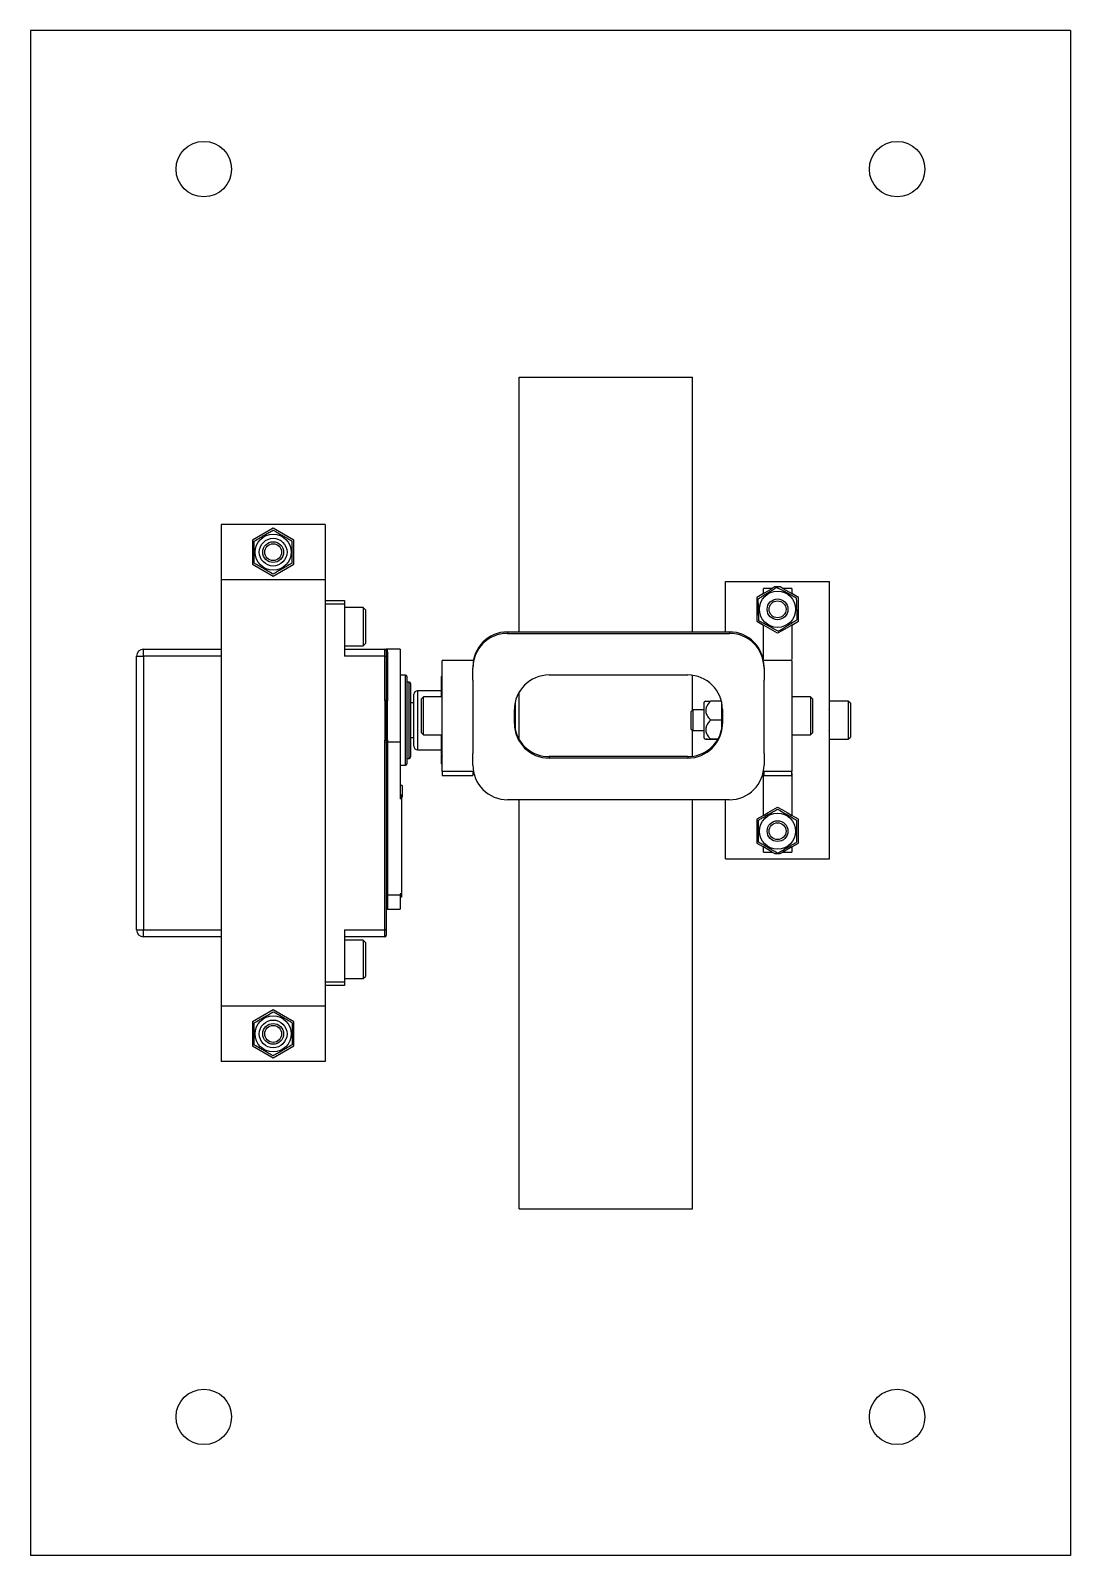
# Model space of a CAD drawing. Header units: millimetres. Extents: x 101 to 251, y 29 to 249.
import ezdxf

# ---------------------------------------------------------------- set-up
doc = ezdxf.new("R2010")
doc.units = ezdxf.units.MM

msp = doc.modelspace()

# ---------------------------------------------------------------- linework, layer by layer
at = {"color": 7, "linetype": 'Continuous', "lineweight": 25}
for p, q in [((100.77, 249.14), (100.77, 29.14)), ((250.77, 249.14), (100.77, 249.14)), ((250.77, 249.14), (250.77, 29.14)), ((171.27, 199.14), (196.27, 199.14)), ((171.27, 162.38), (171.27, 199.14)), ((196.27, 162.38), (196.27, 199.14)), ((143.27, 177.89), (128.27, 177.89)), ((128.27, 177.89), (128.27, 169.89)), ((135.77, 177.36), (132.77, 175.62)), ((138.77, 175.62), (135.77, 177.36)), ((143.27, 177.89), (143.27, 169.89)), ((132.77, 175.62), (132.77, 172.16)), ((138.77, 172.16), (138.77, 175.62)), ((132.77, 172.16), (135.77, 170.43)), ((135.77, 170.43), (138.77, 172.16)), ((128.27, 169.89), (128.27, 108.39)), ((143.27, 169.89), (128.27, 169.89)), ((143.27, 169.89), (143.27, 108.39)), ((201.02, 169.64), (216.02, 169.64)), ((206.47, 167.92), (205.52, 167.37)), ((207.75, 168.66), (206.47, 168.66)), ((206.47, 167.92), (206.47, 168.66)), ((206.47, 167.92), (207.75, 168.66)), ((208.13, 168.88), (207.75, 168.66)), ((208.91, 168.88), (208.13, 168.88)), ((209.29, 168.66), (208.91, 168.88)), ((210.57, 168.66), (209.29, 168.66)), ((209.29, 168.66), (210.57, 167.92)), ((210.57, 168.66), (210.57, 167.92)), ((211.52, 167.37), (210.57, 167.92)), ((143.27, 166.89), (146.07, 166.89)), ((146.07, 166.39), (143.27, 166.39)), ((146.07, 166.89), (146.07, 166.39)), ((146.07, 166.39), (146.07, 158.89)), ((148.77, 165.89), (146.07, 165.89)), ((149.07, 165.59), (148.77, 165.89)), ((148.77, 165.89), (148.77, 162.12)), ((149.07, 165.59), (149.07, 162.23)), ((205.52, 163.91), (206.47, 163.36)), ((210.57, 163.36), (211.52, 163.91)), ((148.77, 162.12), (148.77, 160.39)), ((148.77, 160.39), (149.07, 160.69)), ((149.07, 162.23), (149.07, 160.69)), ((169.57, 162.38), (169.57, 162.17)), ((169.57, 162.38), (201.57, 162.38)), ((169.57, 162.17), (201.57, 162.17)), ((201.57, 162.38), (201.57, 162.17)), ((116.07, 119.39), (116.07, 158.89)), ((116.07, 158.89), (117.07, 158.89)), ((117.07, 158.89), (117.07, 159.89)), ((117.07, 159.89), (128.27, 159.89)), ((117.07, 158.89), (117.07, 119.39)), ((146.07, 160.39), (148.77, 160.39)), ((146.07, 159.89), (151.87, 159.89)), ((151.87, 158.89), (146.07, 158.89)), ((151.87, 158.89), (151.87, 159.89)), ((151.87, 152.51), (151.87, 158.89)), ((151.87, 158.89), (152.07, 158.89)), ((152.07, 159.69), (152.07, 158.89)), ((152.07, 158.89), (152.07, 152.51)), ((154.07, 159.89), (152.17, 159.89)), ((152.27, 159.5), (152.27, 152.45)), ((154.07, 159.89), (154.07, 146.48)), ((164.57, 158.26), (160.17, 158.26)), ((160.17, 142.26), (160.17, 158.26)), ((164.57, 157.22), (164.57, 157.17)), ((164.57, 155.42), (164.57, 157.17)), ((210.57, 158.26), (206.57, 158.26)), ((206.57, 157.22), (206.57, 157.17)), ((206.57, 157.17), (206.57, 155.42)), ((210.57, 158.26), (210.57, 142.26)), ((154.87, 156.14), (154.07, 156.14)), ((155.07, 155.94), (155.07, 143.34)), ((155.37, 155.14), (155.07, 155.14)), ((155.57, 154.94), (155.57, 144.34)), ((160.07, 154.78), (160.07, 155.94)), ((160.07, 153.03), (160.07, 154.78)), ((164.57, 155.42), (164.57, 144.84)), ((175.57, 156.17), (195.57, 156.17)), ((196.27, 151.11), (196.27, 156.12)), ((206.57, 144.84), (206.57, 155.42)), ((151.87, 152.51), (151.87, 149.64)), ((156.07, 152.14), (155.57, 152.14)), ((156.07, 145.89), (156.07, 153.39)), ((160.07, 153.89), (156.57, 153.89)), ((157.47, 153.03), (157.17, 152.73)), ((157.17, 147.83), (157.17, 152.73)), ((160.17, 153.03), (157.47, 153.03)), ((157.47, 147.53), (157.47, 153.03)), ((170.67, 152.17), (170.67, 148.23)), ((171.27, 146.83), (171.27, 153.72)), ((198.15, 152.39), (197.92, 152.26)), ((197.92, 147.03), (197.92, 152.26)), ((200.42, 152.41), (198.87, 152.41)), ((200.47, 148.23), (200.47, 152.17)), ((213.27, 153.03), (210.57, 153.03)), ((213.57, 152.73), (213.27, 153.03)), ((213.27, 153.03), (213.27, 149.25)), ((213.57, 152.73), (213.57, 149.37)), ((218.72, 152.39), (216.02, 152.39)), ((219.02, 152.09), (218.72, 152.39)), ((218.72, 152.39), (218.72, 148.62)), ((219.02, 152.09), (219.02, 148.73)), ((151.87, 149.64), (151.87, 146.78)), ((170.57, 149.17), (170.57, 151.17)), ((196.3, 151.14), (196.02, 150.86)), ((196.02, 150.86), (196.02, 149.19)), ((197.92, 151.14), (196.3, 151.14)), ((196.3, 151.14), (196.3, 149.08)), ((200.47, 149.67), (198.87, 149.67)), ((200.57, 151.17), (200.57, 149.17)), ((157.17, 147.83), (157.47, 147.53)), ((157.47, 147.53), (160.17, 147.53)), ((160.07, 144.68), (160.07, 147.53)), ((196.02, 149.19), (196.02, 148.42)), ((196.02, 148.42), (196.3, 148.14)), ((196.27, 144.43), (196.27, 148.17)), ((196.3, 149.08), (196.3, 148.14)), ((196.3, 148.14), (197.92, 148.14)), ((210.57, 147.53), (213.27, 147.53)), ((213.27, 149.25), (213.27, 147.53)), ((213.27, 147.53), (213.57, 147.83)), ((213.57, 149.37), (213.57, 147.83)), ((218.72, 148.62), (218.72, 146.89)), ((219.02, 148.73), (219.02, 147.19)), ((151.87, 119.39), (151.87, 146.78)), ((152.07, 146.78), (152.07, 119.39)), ((152.27, 146.83), (152.27, 146.48)), ((154.07, 146.48), (152.27, 146.48)), ((152.27, 146.48), (152.27, 124.39)), ((154.07, 146.48), (154.07, 138.32)), ((155.57, 147.14), (156.07, 147.14)), ((156.57, 145.39), (160.07, 145.39)), ((197.92, 147.03), (198.15, 146.89)), ((199.92, 146.91), (198.87, 146.91)), ((199.9, 146.88), (198.87, 146.88)), ((216.02, 146.89), (218.72, 146.89)), ((218.72, 146.89), (219.02, 147.19)), ((154.07, 143.14), (154.87, 143.14)), ((155.07, 144.14), (155.37, 144.14)), ((160.07, 144.68), (160.07, 144.61)), ((160.07, 143.34), (160.07, 144.61)), ((164.57, 143.17), (164.57, 144.84)), ((175.57, 144.39), (175.57, 144.17)), ((195.57, 144.39), (175.57, 144.39)), ((195.57, 144.17), (175.57, 144.17)), ((195.57, 144.39), (195.57, 144.17)), ((206.57, 144.84), (206.57, 143.17)), ((164.57, 142.26), (160.17, 142.26)), ((160.17, 142.26), (160.17, 141.66)), ((160.17, 141.66), (164.57, 141.66)), ((160.17, 141.66), (164.57, 141.66)), ((160.17, 141.66), (160.17, 141.66)), ((164.57, 142.26), (164.57, 141.66)), ((164.57, 141.66), (164.57, 141.66)), ((210.57, 142.26), (206.57, 142.26)), ((206.57, 141.66), (206.57, 142.26)), ((206.57, 141.66), (210.57, 141.66)), ((206.57, 141.66), (210.57, 141.66)), ((210.57, 141.66), (210.57, 142.26)), ((154.37, 140.21), (154.07, 140.21)), ((154.27, 138.82), (154.07, 138.82)), ((154.27, 138.82), (154.27, 138.32)), ((154.37, 140.21), (154.37, 138.53)), ((154.27, 138.32), (154.07, 138.32)), ((154.37, 138.53), (154.27, 138.53)), ((154.37, 138.52), (154.27, 138.52)), ((154.27, 138.32), (154.27, 124.62)), ((154.37, 138.53), (154.37, 138.52)), ((201.57, 138.18), (169.57, 138.18)), ((171.27, 79.14), (171.27, 138.18)), ((196.27, 79.14), (196.27, 138.18)), ((206.47, 135.92), (205.52, 135.37)), ((211.52, 135.37), (210.57, 135.92)), ((205.52, 131.91), (206.47, 131.36)), ((206.47, 130.62), (206.47, 131.36)), ((207.75, 130.62), (206.47, 131.36)), ((206.47, 130.62), (207.75, 130.62)), ((207.75, 130.62), (208.13, 130.4)), ((208.13, 130.4), (208.91, 130.4)), ((208.91, 130.4), (209.29, 130.62)), ((210.57, 131.36), (209.29, 130.62)), ((209.29, 130.62), (210.57, 130.62)), ((210.57, 131.36), (211.52, 131.91)), ((210.57, 131.36), (210.57, 130.62)), ((201.02, 129.64), (216.02, 129.64)), ((154.07, 124.39), (152.27, 124.39)), ((154.27, 124.62), (154.07, 124.62)), ((154.07, 124.62), (154.07, 124.39)), ((154.07, 124.39), (154.07, 124.12)), ((154.27, 124.12), (154.07, 124.12)), ((154.07, 124.12), (154.07, 122.39)), ((154.27, 124.62), (154.27, 124.12)), ((152.27, 122.39), (154.07, 122.39)), ((116.07, 119.39), (117.07, 119.39)), ((117.07, 118.39), (117.07, 119.39)), ((146.07, 119.39), (151.87, 119.39)), ((146.07, 119.39), (146.07, 111.89)), ((152.07, 119.39), (151.87, 119.39)), ((151.87, 118.39), (151.87, 119.39)), ((152.07, 119.39), (152.07, 118.59)), ((128.27, 118.39), (117.07, 118.39)), ((151.87, 118.39), (146.07, 118.39)), ((148.77, 117.89), (146.07, 117.89)), ((149.07, 117.59), (148.77, 117.89)), ((148.77, 117.89), (148.77, 114.12)), ((149.07, 117.59), (149.07, 114.23)), ((146.07, 112.39), (148.77, 112.39)), ((148.77, 114.12), (148.77, 112.39)), ((148.77, 112.39), (149.07, 112.69)), ((149.07, 114.23), (149.07, 112.69)), ((143.27, 111.89), (146.07, 111.89)), ((146.07, 111.39), (143.27, 111.39)), ((146.07, 111.89), (146.07, 111.39)), ((143.27, 108.39), (128.27, 108.39)), ((128.27, 108.39), (128.27, 100.39)), ((135.77, 107.86), (132.77, 106.12)), ((138.77, 106.12), (135.77, 107.86)), ((143.27, 108.39), (143.27, 100.39)), ((132.77, 106.12), (132.77, 102.66)), ((138.77, 102.66), (138.77, 106.12)), ((132.77, 102.66), (135.77, 100.93)), ((135.77, 100.93), (138.77, 102.66)), ((143.27, 100.39), (128.27, 100.39)), ((171.27, 79.14), (196.27, 79.14)), ((250.77, 29.14), (100.77, 29.14))]:
    msp.add_line(p, q, dxfattribs=at)
at = {"color": 8, "linetype": 'Continuous', "lineweight": 25}
for p, q in [((128.27, 158.89), (117.07, 158.89)), ((154.87, 143.14), (154.87, 156.14)), ((155.37, 144.14), (155.37, 155.14)), ((156.57, 153.89), (156.57, 145.39)), ((152.27, 124.39), (152.27, 122.39)), ((117.07, 119.39), (128.27, 119.39))]:
    msp.add_line(p, q, dxfattribs=at)
at = {"color": 7, "linetype": 'Continuous', "lineweight": 25, "flags": 128}
for points in [[(208.52, 162.18), (207.83, 162.58), (207.15, 162.97), (206.47, 163.36)], [(210.57, 163.36), (209.9, 162.97), (209.21, 162.58), (208.52, 162.18)], [(206.47, 135.92), (207.15, 136.31), (207.83, 136.71), (208.52, 137.11)], [(208.52, 137.11), (209.21, 136.71), (209.9, 136.31), (210.57, 135.92)]]:
    msp.add_lwpolyline(points, dxfattribs=at)
at = {"color": 7, "linetype": 'Continuous', "lineweight": 25}
for centre, radius in [((125.77, 229.14), 4), ((225.77, 229.14), 4), ((135.77, 173.89), 2.61), ((135.77, 173.89), 1.5), ((135.77, 173.89), 1.22), ((208.52, 165.64), 2.61), ((208.52, 165.64), 1.5), ((208.52, 165.64), 1.22), ((208.52, 133.64), 2.61), ((208.52, 133.64), 1.5), ((208.52, 133.64), 1.22), ((135.77, 104.39), 2.61), ((135.77, 104.39), 1.5), ((135.77, 104.39), 1.22), ((125.77, 49.14), 4), ((225.77, 49.14), 4)]:
    msp.add_circle(centre, radius, dxfattribs=at)
at = {"color": 7, "linetype": 'Continuous'}
for centre in [(135.77, 173.89), (135.77, 104.39)]:
    msp.add_circle(centre, 2, dxfattribs=at)
at = {"color": 7, "linetype": 'Continuous', "lineweight": 25}
for centre, radius, start, end in [((169.57, 157.38), 5, 89.9937, 179.9936), ((169.57, 157.17), 5, 89.9936, 179.9936), ((201.57, 157.38), 5, 0.0065, 90.0062), ((201.57, 157.17), 5, 0.0064, 90.0063), ((117.07, 158.89), 1, 90, 180), ((151.87, 159.69), 0.2, 0, 90), ((154.87, 155.94), 0.2, 0, 90), ((155.37, 154.94), 0.2, 360, 90), ((160.27, 155.94), 0.2, 120, 180), ((175.57, 151.17), 5, 89.9937, 179.9935), ((195.57, 151.17), 5, 0.0065, 90.0063), ((156.57, 153.39), 0.5, 90, 180), ((215.92, 151.24), 0.1, 270, 0), ((175.57, 149.21), 4.99, 179.9976, 188.4235), ((175.57, 149.17), 5, 180.0066, 270.0062), ((175.57, 149.39), 5, 191.4855, 270.0053), ((195.57, 149.17), 5, 269.9938, 359.9934), ((195.57, 149.39), 5, 269.9962, 348.513), ((195.57, 149.22), 5, 351.5806, 359.9982), ((215.92, 148.04), 0.1, 0, 90), ((156.57, 145.89), 0.5, 180, 270), ((154.87, 143.34), 0.2, 270, 0), ((155.37, 144.34), 0.2, 270, 0), ((160.27, 143.34), 0.2, 180, 240), ((169.57, 143.17), 5, 180.0063, 270.0064), ((201.57, 143.17), 5, 269.9937, 359.9936), ((152.27, 124.19), 0.2, 90, 180), ((152.27, 122.19), 0.2, 90, 180), ((117.07, 119.39), 1, 180, 270), ((151.87, 118.59), 0.2, 270, 360)]:
    msp.add_arc(centre, radius, start, end, dxfattribs=at)
at = {"color": 8, "linetype": 'Continuous', "lineweight": 25}
for centre, radius, start, end in [((160.26, 144.68), 0.192, 180.5051, 241.4224), ((160.23, 144.62), 0.16, 183.6214, 248.0958)]:
    msp.add_arc(centre, radius, start, end, dxfattribs=at)
at = {"color": 7, "linetype": 'Continuous', "lineweight": 25}
for centre, major_axis, ratio, start_param, end_param in [((175.57, 149.19), (5, 0), 0.963163, 3.288531, 3.656921), ((175.57, 149.37), (0, 5.18), 0.964888, 1.771131, 2.086124), ((195.57, 149.19), (5, 0), 0.963163, 5.767857, 6.136247), ((195.57, 149.37), (0, 5.18), 0.964888, 4.197061, 4.512054)]:
    msp.add_ellipse(centre, major_axis=major_axis, ratio=ratio, start_param=start_param, end_param=end_param, dxfattribs=at)
for points, knots in [([(133.02, 175.48), (133.27, 175.62), (133.65, 175.84), (134.3, 176.22), (134.88, 176.55), (135.37, 176.84), (135.66, 177), (135.77, 177.07)], [0, 0, 0, 0, 0.299138, 0.468143, 0.637982, 0.862834, 1, 1, 1, 1]), ([(135.77, 177.07), (136.02, 176.93), (136.4, 176.7), (137.05, 176.33), (137.63, 175.99), (138.12, 175.71), (138.41, 175.54), (138.52, 175.48)], [0, 0, 0, 0, 0.29914, 0.468141, 0.63798, 0.862831, 1, 1, 1, 1]), ([(133.02, 172.31), (133.02, 172.46), (133.02, 172.81), (133.02, 173.39), (133.02, 174.03), (133.02, 174.72), (133.02, 175.18), (133.02, 175.45), (133.02, 175.48)], [0, 0, 0, 0, 0.167733, 0.376917, 0.537013, 0.696987, 0.969136, 1, 1, 1, 1]), ([(138.52, 172.31), (138.52, 172.46), (138.52, 172.81), (138.52, 173.39), (138.52, 174.03), (138.52, 174.72), (138.52, 175.18), (138.52, 175.45), (138.52, 175.48)], [0, 0, 0, 0, 0.167733, 0.376917, 0.537013, 0.696987, 0.969136, 1, 1, 1, 1]), ([(135.77, 170.72), (135.53, 170.86), (135.14, 171.08), (134.5, 171.45), (133.91, 171.79), (133.42, 172.07), (133.13, 172.24), (133.02, 172.31)], [0, 0, 0, 0, 0.299138, 0.46814, 0.637979, 0.862831, 1, 1, 1, 1]), ([(138.52, 172.31), (138.28, 172.16), (137.89, 171.94), (137.25, 171.57), (136.66, 171.23), (136.17, 170.95), (135.88, 170.78), (135.77, 170.72)], [0, 0, 0, 0, 0.299137, 0.468141, 0.63798, 0.862831, 1, 1, 1, 1]), ([(201.02, 162.38), (201.02, 162.79), (201.02, 163.97), (201.02, 165.54), (201.02, 167.2), (201.02, 168.62), (201.02, 169.29), (201.02, 169.64)], [0, 0, 0, 0, 0.099825, 0.29224, 0.505651, 0.741226, 1, 1, 1, 1]), ([(216.02, 129.64), (216.02, 130), (216.02, 130.67), (216.02, 132.09), (216.02, 133.73), (216.02, 135.59), (216.02, 137.63), (216.02, 139.82), (216.02, 142.15), (216.02, 144.58), (216.02, 147.09), (216.02, 149.64), (216.02, 152.2), (216.02, 154.71), (216.02, 157.14), (216.02, 159.46), (216.02, 161.66), (216.02, 163.7), (216.02, 165.55), (216.02, 167.2), (216.02, 168.62), (216.02, 169.29), (216.02, 169.64)], [0, 0, 0, 0, 0.075147, 0.143557, 0.205531, 0.261408, 0.311588, 0.356564, 0.396964, 0.4336, 0.467519, 0.5, 0.532481, 0.5664, 0.603036, 0.643436, 0.688412, 0.738592, 0.794469, 0.856443, 0.924853, 1, 1, 1, 1]), ([(205.52, 167.37), (205.52, 166.87), (205.52, 165.91), (205.52, 164.55), (205.52, 163.91)], [0, 0, 0, 0, 0.525829, 1, 1, 1, 1]), ([(205.73, 167.15), (205.86, 167.23), (206.16, 167.42), (206.65, 167.72), (207.19, 168.05), (207.78, 168.42), (208.17, 168.66), (208.41, 168.8), (208.43, 168.82)], [0, 0, 0, 0, 0.167734, 0.3769163, 0.5370143, 0.6969879, 0.969138, 1, 1, 1, 1]), ([(208.43, 168.82), (208.68, 168.68), (209.07, 168.47), (209.73, 168.12), (210.32, 167.8), (210.82, 167.53), (211.11, 167.37), (211.22, 167.31)], [0, 0, 0, 0, 0.299138, 0.468143, 0.637981, 0.862834, 1, 1, 1, 1]), ([(211.22, 167.31), (211.23, 167.03), (211.25, 166.58), (211.27, 165.84), (211.29, 165.16), (211.3, 164.59), (211.31, 164.26), (211.32, 164.13)], [0, 0, 0, 0, 0.299139, 0.468142, 0.637982, 0.862832, 1, 1, 1, 1]), ([(211.52, 163.91), (211.52, 164.55), (211.52, 165.91), (211.52, 166.87), (211.52, 167.37)], [0, 0, 0, 0, 0.474171, 1, 1, 1, 1]), ([(205.82, 163.98), (205.81, 164.26), (205.8, 164.7), (205.78, 165.45), (205.76, 166.12), (205.74, 166.69), (205.73, 167.02), (205.73, 167.15)], [0, 0, 0, 0, 0.2991376, 0.4681414, 0.637981, 0.8628312, 1, 1, 1, 1]), ([(208.61, 162.47), (208.36, 162.6), (207.97, 162.81), (207.32, 163.17), (206.72, 163.49), (206.22, 163.76), (205.93, 163.92), (205.82, 163.98)], [0, 0, 0, 0, 0.2991395, 0.4681408, 0.6379822, 0.8628311, 1, 1, 1, 1]), ([(206.47, 158.41), (206.47, 158.72), (206.47, 159.9), (206.47, 161.57), (206.47, 162.77), (206.47, 163.36)], [0, 0, 0, 0, 0.150431, 0.575946, 1, 1, 1, 1]), ([(208.61, 162.47), (208.75, 162.55), (209.04, 162.73), (209.54, 163.04), (210.08, 163.37), (210.66, 163.73), (211.06, 163.98), (211.29, 164.12), (211.32, 164.13)], [0, 0, 0, 0, 0.167731, 0.376917, 0.537011, 0.696985, 0.969135, 1, 1, 1, 1]), ([(210.57, 163.36), (210.57, 162.77), (210.57, 161.57), (210.57, 159.91), (210.57, 158.73), (210.57, 158.42)], [0, 0, 0, 0, 0.424853, 0.85117, 1, 1, 1, 1]), ([(151.92, 159.89), (151.94, 159.89), (151.99, 159.89), (152.04, 159.89), (152.07, 159.89)], [0, 0, 0, 0, 0.411982, 1, 1, 1, 1]), ([(152.01, 159.83), (152.02, 159.84), (152.03, 159.85), (152.06, 159.88), (152.07, 159.89)], [0, 0, 0, 0, 0.559999, 1, 1, 1, 1]), ([(152.16, 159.89), (152.14, 159.89), (152.11, 159.89), (152.09, 159.89), (152.07, 159.89)], [0, 0, 0, 0, 0.5086278, 1, 1, 1, 1]), ([(152.13, 159.56), (152.14, 159.66), (152.16, 159.85), (152.1, 159.88), (152.07, 159.89)], [0, 0, 0, 0, 0.560533, 1, 1, 1, 1]), ([(152.27, 159.89), (152.23, 159.89), (152.17, 159.89), (152.1, 159.89), (152.07, 159.89)], [0, 0, 0, 0, 0.54742, 1, 1, 1, 1]), ([(152.13, 159.56), (152.14, 159.55), (152.16, 159.53), (152.19, 159.52), (152.23, 159.5), (152.26, 159.5), (152.27, 159.5)], [0, 0, 0, 0, 0.25, 0.499957, 0.749962, 1, 1, 1, 1]), ([(152.22, 159.89), (152.2, 159.89), (152.17, 159.89), (152.15, 159.89), (152.15, 159.89), (152.15, 159.89), (152.15, 159.89), (152.15, 159.89), (152.15, 159.89), (152.15, 159.89), (152.15, 159.89), (152.15, 159.89), (152.15, 159.89), (152.16, 159.89), (152.16, 159.89)], [0, 0, 0, 0, 0.7812488, 0.8241667, 0.8378921, 0.8462392, 0.8481743, 0.8487114, 0.8488851, 0.8490793, 0.8499994, 0.8526495, 0.8795238, 1, 1, 1, 1]), ([(152.27, 159.5), (152.27, 159.61), (152.27, 159.84), (152.27, 159.88), (152.27, 159.89)], [0, 0, 0, 0, 0.499999, 1, 1, 1, 1]), ([(152.01, 152.5), (152, 152.5), (151.98, 152.5), (151.95, 152.5), (151.91, 152.5), (151.88, 152.51), (151.87, 152.51)], [0, 0, 0, 0, 0.250017, 0.50004, 0.749959, 1, 1, 1, 1]), ([(152.07, 152.51), (152.07, 152.51), (152.07, 152.5), (152.06, 152.5), (152.04, 152.5), (152.02, 152.5), (152.01, 152.5)], [0, 0, 0, 0, 0.25001, 0.500036, 0.750034, 1, 1, 1, 1]), ([(152.01, 152.5), (152.02, 151.96), (152.03, 151.01), (152.06, 150.06), (152.07, 149.64)], [0, 0, 0, 0, 0.559996, 1, 1, 1, 1]), ([(152.07, 152.51), (152.07, 152.5), (152.07, 152.49), (152.09, 152.48), (152.1, 152.47), (152.12, 152.46), (152.13, 152.46)], [0, 0, 0, 0, 0.249991, 0.500012, 0.750002, 1, 1, 1, 1]), ([(152.13, 152.46), (152.14, 151.94), (152.16, 151.01), (152.1, 150.06), (152.07, 149.64)], [0, 0, 0, 0, 0.560533, 1, 1, 1, 1]), ([(152.13, 152.46), (152.14, 152.46), (152.16, 152.45), (152.19, 152.45), (152.23, 152.45), (152.26, 152.45), (152.27, 152.45)], [0, 0, 0, 0, 0.249999, 0.499956, 0.74996, 1, 1, 1, 1]), ([(152.27, 149.64), (152.27, 150.12), (152.27, 151.07), (152.27, 151.99), (152.27, 152.45)], [0, 0, 0, 0, 0.5000012, 1, 1, 1, 1]), ([(198.87, 152.41), (198.65, 152.16), (198.31, 151.78), (198.12, 151.14), (198.2, 150.56), (198.5, 150.07), (198.77, 149.78), (198.87, 149.67)], [0, 0, 0, 0, 0.2991379, 0.4681423, 0.6379818, 0.8628334, 1, 1, 1, 1]), ([(198.17, 152.39), (198.16, 152.39), (198.14, 152.4), (198.33, 152.4), (198.62, 152.41), (198.85, 152.41), (198.87, 152.41)], [0, 0, 0, 0, 0.0572645, 0.3830053, 0.9371556, 1, 1, 1, 1]), ([(151.87, 149.64), (151.91, 149.64), (151.97, 149.64), (152.04, 149.64), (152.07, 149.64)], [0, 0, 0, 0, 0.5483747, 1, 1, 1, 1]), ([(152.01, 146.79), (152.02, 147.32), (152.03, 148.27), (152.06, 149.22), (152.07, 149.64)], [0, 0, 0, 0, 0.559998, 1, 1, 1, 1]), ([(152.27, 149.64), (152.23, 149.64), (152.17, 149.64), (152.1, 149.64), (152.07, 149.64)], [0, 0, 0, 0, 0.5474204, 1, 1, 1, 1]), ([(152.13, 146.83), (152.14, 147.35), (152.16, 148.28), (152.1, 149.23), (152.07, 149.64)], [0, 0, 0, 0, 0.560534, 1, 1, 1, 1]), ([(152.27, 146.83), (152.27, 147.3), (152.27, 148.22), (152.27, 149.17), (152.27, 149.64)], [0, 0, 0, 0, 0.500001, 1, 1, 1, 1]), ([(198.87, 149.67), (198.65, 149.43), (198.31, 149.04), (198.12, 148.39), (198.2, 147.8), (198.5, 147.31), (198.77, 147.02), (198.87, 146.91)], [0, 0, 0, 0, 0.299139, 0.4681436, 0.6379822, 0.8628321, 1, 1, 1, 1]), ([(151.87, 146.78), (151.88, 146.78), (151.91, 146.78), (151.95, 146.78), (151.98, 146.79), (152, 146.79), (152.01, 146.79)], [0, 0, 0, 0, 0.25004, 0.499961, 0.749982, 1, 1, 1, 1]), ([(152.01, 146.79), (152.02, 146.79), (152.04, 146.79), (152.06, 146.78), (152.07, 146.78), (152.07, 146.78), (152.07, 146.78)], [0, 0, 0, 0, 0.249968, 0.499963, 0.749991, 1, 1, 1, 1]), ([(152.07, 146.78), (152.07, 146.78), (152.07, 146.79), (152.09, 146.8), (152.1, 146.82), (152.12, 146.82), (152.13, 146.83)], [0, 0, 0, 0, 0.249988, 0.50002, 0.749993, 1, 1, 1, 1]), ([(152.07, 146.45), (152.07, 146.45), (152.07, 146.45), (152.08, 146.46), (152.1, 146.47), (152.15, 146.47), (152.2, 146.48), (152.25, 146.48), (152.27, 146.48)], [0, 0, 0, 0, 0.016245, 0.149661, 0.364683, 0.577194, 0.788589, 1, 1, 1, 1]), ([(152.13, 146.83), (152.14, 146.83), (152.16, 146.83), (152.19, 146.83), (152.23, 146.84), (152.26, 146.83), (152.27, 146.83)], [0, 0, 0, 0, 0.249994, 0.499952, 0.749958, 1, 1, 1, 1]), ([(198.17, 146.89), (198.17, 146.89), (198.14, 146.9), (198.32, 146.9), (198.62, 146.91), (198.85, 146.91), (198.87, 146.91)], [0, 0, 0, 0, 0.086097, 0.401873, 0.939075, 1, 1, 1, 1]), ([(198.87, 146.88), (198.75, 146.88), (198.46, 146.88), (198.3, 146.89), (198.21, 146.89)], [0, 0, 0, 0, 0.445016, 1, 1, 1, 1]), ([(206.47, 135.92), (206.47, 136.52), (206.47, 137.71), (206.47, 139.75), (206.47, 141.37), (206.47, 142.1)], [0, 0, 0, 0, 0.352561, 0.706337, 1, 1, 1, 1]), ([(210.57, 141.98), (210.57, 141.29), (210.57, 139.72), (210.57, 137.71), (210.57, 136.52), (210.57, 135.92)], [0, 0, 0, 0, 0.281712, 0.641474, 1, 1, 1, 1]), ([(201.02, 129.64), (201.02, 129.99), (201.02, 130.67), (201.02, 132.09), (201.02, 133.72), (201.02, 135.61), (201.02, 137.08), (201.02, 138.04), (201.02, 138.18)], [0, 0, 0, 0, 0.234879, 0.448701, 0.642405, 0.817053, 0.973896, 1, 1, 1, 1]), ([(205.77, 135.23), (205.91, 135.31), (206.21, 135.48), (206.71, 135.77), (207.26, 136.09), (207.86, 136.44), (208.26, 136.67), (208.5, 136.8), (208.52, 136.82)], [0, 0, 0, 0, 0.167733, 0.376915, 0.53701, 0.696986, 0.969136, 1, 1, 1, 1]), ([(208.52, 136.82), (208.77, 136.68), (209.15, 136.45), (209.8, 136.08), (210.38, 135.74), (210.87, 135.46), (211.16, 135.29), (211.27, 135.23)], [0, 0, 0, 0, 0.299137, 0.468144, 0.637982, 0.862832, 1, 1, 1, 1]), ([(205.52, 135.37), (205.52, 134.73), (205.52, 133.37), (205.52, 132.41), (205.52, 131.91)], [0, 0, 0, 0, 0.474171, 1, 1, 1, 1]), ([(205.77, 132.06), (205.77, 132.34), (205.77, 132.78), (205.77, 133.53), (205.77, 134.2), (205.77, 134.77), (205.77, 135.1), (205.77, 135.23)], [0, 0, 0, 0, 0.299138, 0.468144, 0.637981, 0.862831, 1, 1, 1, 1]), ([(211.27, 135.23), (211.27, 134.95), (211.27, 134.5), (211.27, 133.76), (211.27, 133.08), (211.27, 132.51), (211.27, 132.18), (211.27, 132.05)], [0, 0, 0, 0, 0.2991377, 0.4681415, 0.6379812, 0.8628314, 1, 1, 1, 1]), ([(211.52, 131.91), (211.52, 132.41), (211.52, 133.37), (211.52, 134.73), (211.52, 135.37)], [0, 0, 0, 0, 0.525829, 1, 1, 1, 1]), ([(208.52, 130.47), (208.28, 130.61), (207.89, 130.83), (207.24, 131.2), (206.66, 131.54), (206.17, 131.83), (205.88, 131.99), (205.77, 132.06)], [0, 0, 0, 0, 0.2991394, 0.4681419, 0.6379832, 0.8628321, 1, 1, 1, 1]), ([(208.52, 130.47), (208.66, 130.54), (208.96, 130.72), (209.46, 131.01), (210.01, 131.33), (210.61, 131.67), (211.01, 131.9), (211.25, 132.04), (211.27, 132.05)], [0, 0, 0, 0, 0.167733, 0.376915, 0.537014, 0.696986, 0.969136, 1, 1, 1, 1]), ([(133.02, 105.98), (133.27, 106.12), (133.65, 106.34), (134.3, 106.72), (134.88, 107.05), (135.37, 107.34), (135.66, 107.5), (135.77, 107.57)], [0, 0, 0, 0, 0.299137, 0.468143, 0.637982, 0.862833, 1, 1, 1, 1]), ([(133.02, 102.81), (133.02, 103.09), (133.02, 103.53), (133.02, 104.28), (133.02, 104.95), (133.02, 105.52), (133.02, 105.85), (133.02, 105.98)], [0, 0, 0, 0, 0.299138, 0.4681421, 0.6379819, 0.8628323, 1, 1, 1, 1]), ([(138.52, 105.98), (138.39, 106.06), (138.08, 106.23), (137.58, 106.52), (137.03, 106.84), (136.43, 107.19), (136.03, 107.42), (135.8, 107.55), (135.77, 107.57)], [0, 0, 0, 0, 0.167735, 0.376917, 0.537012, 0.696987, 0.969136, 1, 1, 1, 1]), ([(138.52, 105.98), (138.52, 105.7), (138.52, 105.25), (138.52, 104.51), (138.52, 103.83), (138.52, 103.27), (138.52, 102.93), (138.52, 102.81)], [0, 0, 0, 0, 0.299138, 0.4681421, 0.6379819, 0.8628323, 1, 1, 1, 1]), ([(135.77, 101.22), (135.64, 101.29), (135.33, 101.47), (134.83, 101.76), (134.28, 102.08), (133.68, 102.42), (133.28, 102.65), (133.05, 102.79), (133.02, 102.81)], [0, 0, 0, 0, 0.167733, 0.376915, 0.53701, 0.696987, 0.969136, 1, 1, 1, 1]), ([(138.52, 102.81), (138.28, 102.66), (137.89, 102.44), (137.25, 102.07), (136.66, 101.73), (136.17, 101.45), (135.88, 101.28), (135.77, 101.22)], [0, 0, 0, 0, 0.299137, 0.468141, 0.63798, 0.862831, 1, 1, 1, 1])]:
    msp.add_open_spline(points, degree=3, knots=knots, dxfattribs=at)

doc.saveas('drawing.dxf')
